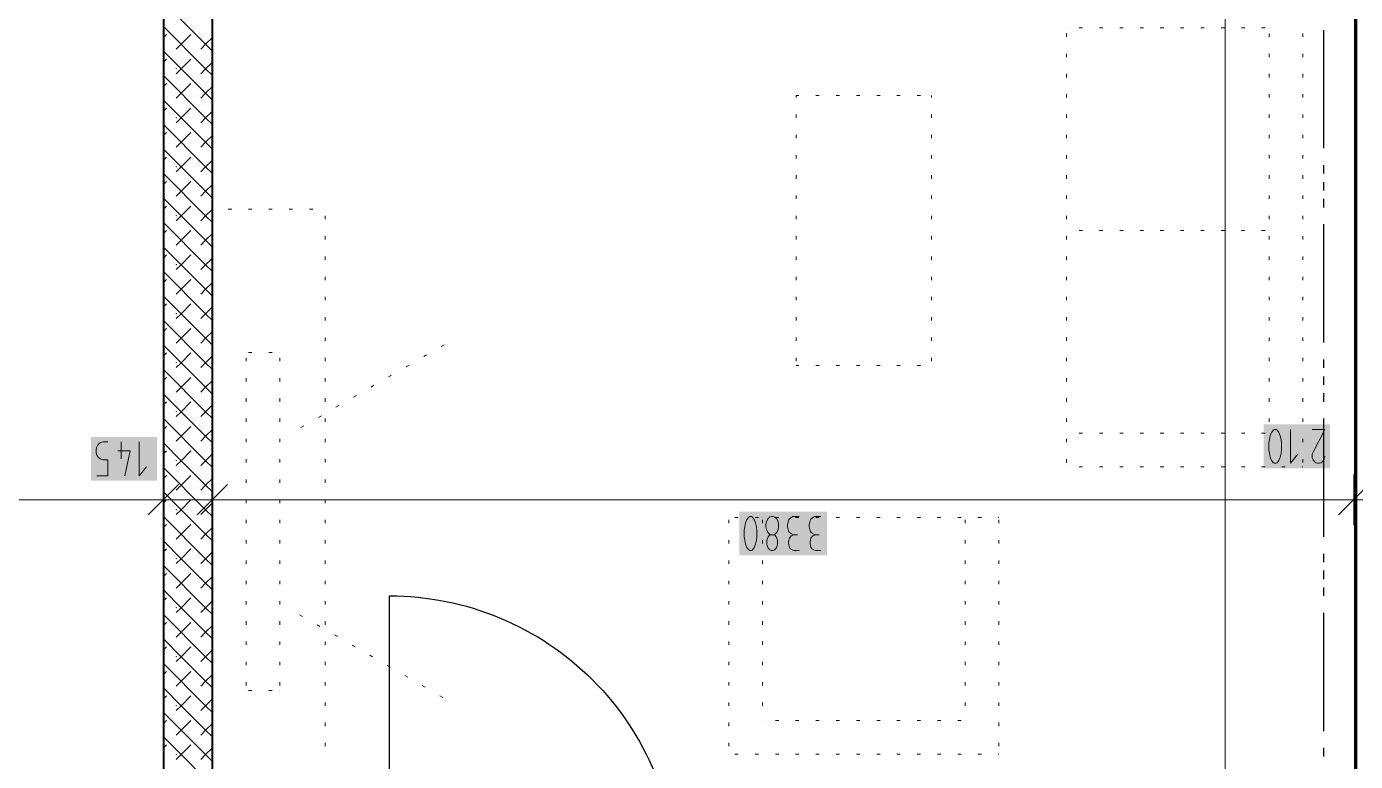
# Model space of a CAD drawing. Header units: millimetres. Extents: x 0 to 594, y 0 to 420.
# Drawn here: x 313.77 to 353.56, y 160.69 to 182.68 of the extents above; entities that cross this region are included whole.
import ezdxf

# ---------------------------------------------------------------- set-up
doc = ezdxf.new("R2010")
doc.units = ezdxf.units.MM
doc.header["$LTSCALE"] = 8
for name, color, linetype in [('PDF_Dvere', 7, 'Continuous'), ('PDF_Koty delkove', 7, 'Continuous'), ('PDF_Nabytek', 7, 'Continuous'), ('PDF_Pozarni useky', 7, 'Continuous'), ('PDF_Pricky zdene', 7, 'Continuous'), ('PDF_Steny obvodove nosne', 7, 'Continuous')]:
    doc.layers.add(name, color=color, linetype=linetype)

msp = doc.modelspace()

# ---------------------------------------------------------------- linework, layer by layer
at = {"layer": 'PDF_Dvere', "lineweight": 25}
msp.add_lwpolyline([(324.642, 157.054), (324.642, 165.647, -0.414214), (333.236, 157.054)], format="xyb", dxfattribs=at)
at = {"layer": 'PDF_Koty delkove', "lineweight": 18}
for points in [[(349.653, 154.678), (349.653, 158.52), (349.653, 170.101), (349.653, 218.571), (349.653, 220.037)], [(350.966, 170.22), (350.966, 170.018), (350.979, 169.918), (351.006, 169.799), (351.047, 169.698), (351.1, 169.631), (351.128, 169.614), (351.181, 169.614), (351.209, 169.631), (351.262, 169.698), (351.303, 169.799), (351.33, 169.918), (351.344, 170.018), (351.344, 170.22), (351.33, 170.321), (351.303, 170.439), (351.262, 170.54), (351.209, 170.608), (351.181, 170.625), (351.128, 170.625)], [(351.128, 170.625), (351.1, 170.608), (351.047, 170.54), (351.006, 170.439), (350.979, 170.321), (350.966, 170.22)], [(351.614, 170.625), (351.614, 169.614), (351.829, 169.883)], [(352.262, 170.625), (352.64, 170.625), (352.289, 169.951), (352.262, 169.883), (352.262, 169.782), (352.289, 169.716), (352.329, 169.665), (352.37, 169.631), (352.424, 169.614), (352.477, 169.614), (352.532, 169.631), (352.572, 169.665), (352.613, 169.716), (352.64, 169.816)], [(315.878, 169.242), (316.202, 169.242), (316.202, 169.713), (316.066, 169.713), (315.972, 169.747), (315.918, 169.798), (315.865, 169.882), (315.851, 169.948), (315.851, 170.016), (315.865, 170.084), (315.891, 170.151), (315.932, 170.201), (315.985, 170.236), (316.066, 170.253), (316.202, 170.253)], [(316.499, 169.983), (316.877, 169.983), (316.714, 169.242)], [(316.607, 170.253), (316.607, 169.747)], [(317.147, 170.253), (317.147, 169.242), (317.362, 169.511)], [(317.869, 169.281), (317.869, 168.523), (317.869, 167.765)], [(319.335, 169.281), (319.335, 168.523), (319.335, 167.765)], [(353.506, 169.281), (353.506, 168.523), (353.506, 167.765)], [(318.324, 168.978), (317.414, 168.068)], [(319.79, 168.978), (318.88, 168.068)], [(353.961, 168.978), (353.051, 168.068)], [(419.32, 168.523), (417.196, 168.523), (412.171, 168.523), (391.265, 168.523), (389.799, 168.523), (355.629, 168.523), (353.506, 168.523), (319.335, 168.523), (317.869, 168.523), (291.938, 168.523), (289.815, 168.523), (263.883, 168.523), (262.417, 168.523), (228.247, 168.523), (226.124, 168.523)], [(335.555, 167.932), (335.502, 168), (335.474, 168.017), (335.421, 168.017), (335.393, 168), (335.34, 167.932), (335.299, 167.831), (335.273, 167.713), (335.259, 167.612)], [(335.259, 167.612), (335.259, 167.41), (335.273, 167.31), (335.299, 167.191), (335.34, 167.09), (335.393, 167.022), (335.421, 167.006), (335.474, 167.006), (335.502, 167.022), (335.555, 167.09), (335.596, 167.191), (335.623, 167.31), (335.637, 167.41), (335.637, 167.612), (335.623, 167.713), (335.596, 167.831), (335.555, 167.932)], [(336.15, 167.477), (336.177, 167.46), (336.217, 167.41), (336.244, 167.343), (336.258, 167.275), (336.258, 167.208), (336.244, 167.141), (336.217, 167.073), (336.163, 167.022), (336.122, 167.006), (336.069, 167.006), (336.028, 167.022), (335.974, 167.073), (335.947, 167.141), (335.934, 167.208), (335.934, 167.275), (335.947, 167.343), (335.974, 167.41), (336.015, 167.46), (336.041, 167.477), (336.15, 167.477), (336.177, 167.495), (336.231, 167.545), (336.271, 167.629), (336.285, 167.713), (336.285, 167.781), (336.271, 167.865), (336.231, 167.95), (336.177, 168), (336.122, 168.017), (336.069, 168.017), (336.015, 168), (335.96, 167.95), (335.921, 167.865), (335.907, 167.781)], [(336.906, 168.017), (336.717, 168.017), (336.65, 167.983), (336.595, 167.932), (336.569, 167.848), (336.555, 167.781), (336.555, 167.713), (336.569, 167.629), (336.595, 167.562), (336.65, 167.512), (336.744, 167.477)], [(337.554, 168.017), (337.365, 168.017), (337.298, 167.983), (337.244, 167.932), (337.217, 167.848), (337.203, 167.781), (337.203, 167.713), (337.217, 167.629), (337.244, 167.562), (337.298, 167.512), (337.392, 167.477)], [(335.907, 167.781), (335.907, 167.713), (335.921, 167.629), (335.96, 167.545), (336.015, 167.495), (336.041, 167.477)], [(336.906, 167.006), (336.744, 167.006), (336.689, 167.022), (336.636, 167.057), (336.608, 167.107), (336.582, 167.208), (336.582, 167.275), (336.608, 167.376), (336.663, 167.444), (336.744, 167.477), (336.851, 167.477)], [(337.554, 167.006), (337.392, 167.006), (337.338, 167.022), (337.284, 167.057), (337.256, 167.107), (337.23, 167.208), (337.23, 167.275), (337.256, 167.376), (337.311, 167.444), (337.392, 167.477), (337.5, 167.477)]]:
    msp.add_lwpolyline(points, dxfattribs=at)
at = {"layer": 'PDF_Koty delkove', "color": 7, "lineweight": 18, "true_color": 0xffffff, "transparency": 33554559}
for points in [[(352.792, 170.777), (350.814, 170.777), (352.792, 169.463), (350.814, 169.463)], [(317.677, 170.404), (315.699, 170.404), (317.677, 169.09), (315.699, 169.09)], [(337.733, 168.169), (335.107, 168.169), (337.733, 166.855), (335.107, 166.855)]]:
    msp.add_solid(points, dxfattribs=at)
at = {"layer": 'PDF_Nabytek', "lineweight": 13}
for points in [[(344.904, 182.646), (344.904, 182.646)], [(345.389, 182.646), (345.288, 182.646)], [(345.996, 182.646), (345.895, 182.646)], [(346.603, 182.646), (346.502, 182.646)], [(347.209, 182.646), (347.108, 182.646)], [(347.816, 182.646), (347.715, 182.646)], [(348.422, 182.646), (348.321, 182.646)], [(349.029, 182.646), (348.928, 182.646)], [(349.635, 182.646), (349.534, 182.646)], [(350.242, 182.646), (350.141, 182.646)], [(350.849, 182.646), (350.748, 182.646)], [(350.969, 182.646), (350.969, 182.646)], [(350.969, 182.646), (350.969, 182.646)], [(344.904, 182.376), (344.904, 182.477)], [(350.969, 182.376), (350.969, 182.477)], [(351.98, 182.376), (351.98, 182.477)], [(344.904, 181.769), (344.904, 181.871)], [(350.969, 181.769), (350.969, 181.871)], [(351.98, 181.769), (351.98, 181.871)], [(344.904, 181.163), (344.904, 181.264)], [(350.969, 181.163), (350.969, 181.264)], [(351.98, 181.163), (351.98, 181.264)], [(336.897, 180.624), (336.816, 180.624), (336.816, 180.556)], [(336.816, 180.624), (336.816, 180.624)], [(336.816, 180.624), (336.816, 180.624)], [(337.504, 180.624), (337.403, 180.624)], [(338.11, 180.624), (338.009, 180.624)], [(338.717, 180.624), (338.616, 180.624)], [(339.324, 180.624), (339.223, 180.624)], [(339.93, 180.624), (339.829, 180.624)], [(340.537, 180.624), (340.436, 180.624)], [(340.86, 180.624), (340.86, 180.624)], [(340.86, 180.556), (340.86, 180.624)], [(340.86, 180.624), (340.86, 180.624)], [(344.904, 180.556), (344.904, 180.657)], [(350.969, 180.556), (350.969, 180.657)], [(351.98, 180.556), (351.98, 180.657)], [(336.816, 179.95), (336.816, 180.051)], [(340.86, 179.95), (340.86, 180.051)], [(344.904, 179.95), (344.904, 180.051)], [(350.969, 179.95), (350.969, 180.051)], [(351.98, 179.95), (351.98, 180.051)], [(336.816, 179.343), (336.816, 179.444)], [(340.86, 179.343), (340.86, 179.444)], [(344.904, 179.343), (344.904, 179.444)], [(350.969, 179.343), (350.969, 179.444)], [(351.98, 179.343), (351.98, 179.444)], [(336.816, 178.737), (336.816, 178.838)], [(340.86, 178.737), (340.86, 178.838)], [(344.904, 178.737), (344.904, 178.838)], [(350.969, 178.737), (350.969, 178.838)], [(351.98, 178.737), (351.98, 178.838)], [(336.816, 178.13), (336.816, 178.231)], [(340.86, 178.13), (340.86, 178.231)], [(344.904, 178.13), (344.904, 178.231)], [(350.969, 178.13), (350.969, 178.231)], [(351.98, 178.13), (351.98, 178.231)], [(336.816, 177.523), (336.816, 177.625)], [(340.86, 177.523), (340.86, 177.625)], [(344.904, 177.523), (344.904, 177.625)], [(350.969, 177.523), (350.969, 177.625)], [(351.98, 177.523), (351.98, 177.625)], [(319.335, 177.223), (319.335, 177.223)], [(319.335, 177.223), (319.335, 177.223)], [(319.913, 177.223), (319.812, 177.223)], [(320.52, 177.223), (320.419, 177.223)], [(321.126, 177.223), (321.025, 177.223)], [(321.733, 177.223), (321.632, 177.223)], [(322.339, 177.223), (322.238, 177.223)], [(322.713, 177.223), (322.713, 177.223)], [(322.713, 177.223), (322.713, 177.223)], [(319.335, 176.917), (319.335, 177.018)], [(322.713, 176.917), (322.713, 177.018)], [(336.816, 176.917), (336.816, 177.018)], [(340.86, 176.917), (340.86, 177.018)], [(344.904, 176.917), (344.904, 177.018)], [(350.969, 176.917), (350.969, 177.018)], [(351.98, 176.917), (351.98, 177.018)], [(319.335, 176.31), (319.335, 176.411)], [(322.713, 176.31), (322.713, 176.411)], [(336.816, 176.31), (336.816, 176.411)], [(340.86, 176.31), (340.86, 176.411)], [(344.904, 176.581), (344.904, 176.581)], [(344.904, 176.31), (344.904, 176.411)], [(345.389, 176.581), (345.288, 176.581)], [(345.996, 176.581), (345.895, 176.581)], [(346.603, 176.581), (346.502, 176.581)], [(347.209, 176.581), (347.108, 176.581)], [(347.816, 176.581), (347.715, 176.581)], [(348.422, 176.581), (348.321, 176.581)], [(349.029, 176.581), (348.928, 176.581)], [(349.635, 176.581), (349.534, 176.581)], [(350.242, 176.581), (350.141, 176.581)], [(350.849, 176.581), (350.748, 176.581)], [(350.969, 176.581), (350.969, 176.581)], [(350.969, 176.31), (350.969, 176.411)], [(351.98, 176.31), (351.98, 176.411)], [(319.335, 175.704), (319.335, 175.805)], [(322.713, 175.704), (322.713, 175.805)], [(336.816, 175.704), (336.816, 175.805)], [(340.86, 175.704), (340.86, 175.805)], [(344.904, 175.704), (344.904, 175.805)], [(350.969, 175.704), (350.969, 175.805)], [(351.98, 175.704), (351.98, 175.805)], [(319.335, 175.097), (319.335, 175.198)], [(322.713, 175.097), (322.713, 175.198)], [(336.816, 175.097), (336.816, 175.198)], [(340.86, 175.097), (340.86, 175.198)], [(344.904, 175.097), (344.904, 175.198)], [(350.969, 175.097), (350.969, 175.198)], [(351.98, 175.097), (351.98, 175.198)], [(319.335, 174.491), (319.335, 174.592)], [(322.713, 174.491), (322.713, 174.592)], [(336.816, 174.491), (336.816, 174.592)], [(340.86, 174.491), (340.86, 174.592)], [(344.904, 174.491), (344.904, 174.592)], [(350.969, 174.491), (350.969, 174.592)], [(351.98, 174.491), (351.98, 174.592)], [(319.335, 173.884), (319.335, 173.985)], [(322.713, 173.884), (322.713, 173.985)], [(336.816, 173.884), (336.816, 173.985)], [(340.86, 173.884), (340.86, 173.985)], [(344.904, 173.884), (344.904, 173.985)], [(350.969, 173.884), (350.969, 173.985)], [(351.98, 173.884), (351.98, 173.985)], [(319.335, 173.277), (319.335, 173.378)], [(322.713, 173.277), (322.713, 173.378)], [(326.187, 173.109), (326.275, 173.16)], [(326.3, 173.175), (326.3, 173.175)], [(336.816, 173.277), (336.816, 173.378)], [(340.86, 173.277), (340.86, 173.378)], [(344.904, 173.277), (344.904, 173.378)], [(350.969, 173.277), (350.969, 173.378)], [(351.98, 173.277), (351.98, 173.378)], [(319.335, 172.671), (319.335, 172.772)], [(320.346, 172.926), (320.346, 172.926)], [(320.346, 172.926), (320.346, 172.926)], [(320.346, 172.671), (320.346, 172.772)], [(320.52, 172.926), (320.419, 172.926)], [(321.126, 172.926), (321.025, 172.926)], [(321.357, 172.926), (321.357, 172.926)], [(321.357, 172.926), (321.357, 172.926)], [(321.357, 172.671), (321.357, 172.772)], [(322.713, 172.671), (322.713, 172.772)], [(325.662, 172.806), (325.749, 172.857)], [(336.816, 172.671), (336.816, 172.772)], [(340.86, 172.671), (340.86, 172.772)], [(344.904, 172.671), (344.904, 172.772)], [(350.969, 172.671), (350.969, 172.772)], [(351.98, 172.671), (351.98, 172.772)], [(325.137, 172.503), (325.224, 172.553)], [(336.816, 172.537), (336.816, 172.537)], [(336.897, 172.537), (336.816, 172.537)], [(336.816, 172.537), (336.816, 172.537)], [(337.504, 172.537), (337.403, 172.537)], [(338.11, 172.537), (338.009, 172.537)], [(338.717, 172.537), (338.616, 172.537)], [(339.324, 172.537), (339.223, 172.537)], [(339.93, 172.537), (339.829, 172.537)], [(340.537, 172.537), (340.436, 172.537)], [(340.86, 172.537), (340.86, 172.537)], [(340.86, 172.537), (340.86, 172.537)], [(319.335, 172.064), (319.335, 172.165)], [(320.346, 172.064), (320.346, 172.165)], [(321.357, 172.064), (321.357, 172.165)], [(322.713, 172.064), (322.713, 172.165)], [(324.086, 171.896), (324.173, 171.947)], [(324.611, 172.199), (324.699, 172.25)], [(344.904, 172.064), (344.904, 172.165)], [(350.969, 172.064), (350.969, 172.165)], [(351.98, 172.064), (351.98, 172.165)], [(319.335, 171.458), (319.335, 171.559)], [(320.346, 171.458), (320.346, 171.559)], [(321.357, 171.458), (321.357, 171.559)], [(322.713, 171.458), (322.713, 171.559)], [(323.561, 171.593), (323.648, 171.643)], [(344.904, 171.458), (344.904, 171.559)], [(350.969, 171.458), (350.969, 171.559)], [(351.98, 171.458), (351.98, 171.559)], [(323.035, 171.29), (323.123, 171.34)], [(319.335, 170.851), (319.335, 170.952)], [(320.346, 170.851), (320.346, 170.952)], [(321.357, 170.851), (321.357, 170.952)], [(321.985, 170.683), (322.072, 170.734)], [(322.51, 170.986), (322.598, 171.037)], [(322.713, 170.851), (322.713, 170.952)], [(344.904, 170.851), (344.904, 170.952)], [(350.969, 170.851), (350.969, 170.952)], [(351.98, 170.851), (351.98, 170.952)], [(319.335, 170.244), (319.335, 170.346)], [(320.346, 170.244), (320.346, 170.346)], [(321.357, 170.244), (321.357, 170.346)], [(321.838, 170.598), (321.838, 170.598)], [(322.713, 170.244), (322.713, 170.346)], [(344.904, 170.515), (344.904, 170.515)], [(344.904, 170.244), (344.904, 170.346)], [(345.389, 170.515), (345.288, 170.515)], [(345.996, 170.515), (345.895, 170.515)], [(346.603, 170.515), (346.502, 170.515)], [(347.209, 170.515), (347.108, 170.515)], [(347.816, 170.515), (347.715, 170.515)], [(348.422, 170.515), (348.321, 170.515)], [(349.029, 170.515), (348.928, 170.515)], [(349.635, 170.515), (349.534, 170.515)], [(350.242, 170.515), (350.141, 170.515)], [(350.849, 170.515), (350.748, 170.515)], [(350.969, 170.515), (350.969, 170.515)], [(350.969, 170.515), (350.969, 170.515)], [(351.98, 170.244), (351.98, 170.346)], [(319.335, 169.638), (319.335, 169.739)], [(320.346, 169.638), (320.346, 169.739)], [(321.357, 169.638), (321.357, 169.739)], [(322.713, 169.638), (322.713, 169.739)], [(344.904, 169.638), (344.904, 169.739)], [(344.904, 169.504), (344.904, 169.504)], [(344.904, 169.504), (344.904, 169.504)], [(345.389, 169.504), (345.288, 169.504)], [(345.996, 169.504), (345.895, 169.504)], [(346.603, 169.504), (346.502, 169.504)], [(347.209, 169.504), (347.108, 169.504)], [(347.816, 169.504), (347.715, 169.504)], [(348.422, 169.504), (348.321, 169.504)], [(349.029, 169.504), (348.928, 169.504)], [(349.635, 169.504), (349.534, 169.504)], [(350.242, 169.504), (350.141, 169.504)], [(350.849, 169.504), (350.748, 169.504)], [(351.455, 169.504), (351.354, 169.504)], [(351.98, 169.504), (351.961, 169.504)], [(351.98, 169.638), (351.98, 169.739)], [(351.98, 169.504), (351.98, 169.504)], [(351.98, 169.504), (351.98, 169.504)], [(319.335, 169.031), (319.335, 169.132)], [(320.346, 169.031), (320.346, 169.132)], [(321.357, 169.031), (321.357, 169.132)], [(322.713, 169.031), (322.713, 169.132)], [(319.335, 168.425), (319.335, 168.526)], [(320.346, 168.425), (320.346, 168.526)], [(321.357, 168.425), (321.357, 168.526)], [(322.713, 168.425), (322.713, 168.526)], [(319.335, 167.818), (319.335, 167.919)], [(320.346, 167.818), (320.346, 167.919)], [(321.357, 167.818), (321.357, 167.919)], [(322.713, 167.818), (322.713, 167.919)], [(334.794, 167.987), (334.794, 167.987)], [(334.794, 167.987), (334.794, 167.987)], [(334.794, 167.818), (334.794, 167.919)], [(335.078, 167.987), (334.976, 167.987)], [(335.684, 167.987), (335.583, 167.987)], [(335.805, 167.987), (335.805, 167.987)], [(335.805, 167.818), (335.805, 167.919)], [(336.291, 167.987), (336.19, 167.987)], [(336.897, 167.987), (336.796, 167.987)], [(337.504, 167.987), (337.403, 167.987)], [(338.11, 167.987), (338.009, 167.987)], [(338.717, 167.987), (338.616, 167.987)], [(339.324, 167.987), (339.223, 167.987)], [(339.93, 167.987), (339.829, 167.987)], [(340.537, 167.987), (340.436, 167.987)], [(341.143, 167.987), (341.042, 167.987)], [(341.75, 167.987), (341.649, 167.987)], [(341.871, 167.987), (341.871, 167.987)], [(341.871, 167.818), (341.871, 167.919)], [(342.357, 167.987), (342.255, 167.987)], [(342.882, 167.987), (342.862, 167.987)], [(342.882, 167.987), (342.882, 167.987)], [(342.882, 167.987), (342.882, 167.987)], [(342.882, 167.818), (342.882, 167.919)], [(319.335, 167.212), (319.335, 167.313)], [(320.346, 167.212), (320.346, 167.313)], [(321.357, 167.212), (321.357, 167.313)], [(322.713, 167.212), (322.713, 167.313)], [(334.794, 167.212), (334.794, 167.313)], [(335.805, 167.212), (335.805, 167.313)], [(341.871, 167.212), (341.871, 167.313)], [(342.882, 167.212), (342.882, 167.313)], [(319.335, 166.605), (319.335, 166.706)], [(320.346, 166.605), (320.346, 166.706)], [(321.357, 166.605), (321.357, 166.706)], [(322.713, 166.605), (322.713, 166.706)], [(334.794, 166.605), (334.794, 166.706)], [(335.805, 166.605), (335.805, 166.706)], [(341.871, 166.605), (341.871, 166.706)], [(342.882, 166.605), (342.882, 166.706)], [(319.335, 165.998), (319.335, 166.099)], [(320.346, 165.998), (320.346, 166.099)], [(321.357, 165.998), (321.357, 166.099)], [(322.713, 165.998), (322.713, 166.099)], [(334.794, 165.998), (334.794, 166.099)], [(335.805, 165.998), (335.805, 166.099)], [(341.871, 165.998), (341.871, 166.099)], [(342.882, 165.998), (342.882, 166.099)], [(319.335, 165.392), (319.335, 165.493)], [(320.346, 165.392), (320.346, 165.493)], [(321.357, 165.392), (321.357, 165.493)], [(321.838, 165.144), (321.838, 165.144)], [(322.713, 165.392), (322.713, 165.493)], [(334.794, 165.392), (334.794, 165.493)], [(335.805, 165.392), (335.805, 165.493)], [(341.871, 165.392), (341.871, 165.493)], [(342.882, 165.392), (342.882, 165.493)], [(319.335, 164.785), (319.335, 164.886)], [(320.346, 164.785), (320.346, 164.886)], [(321.357, 164.785), (321.357, 164.886)], [(322.031, 165.033), (321.943, 165.083)], [(322.556, 164.729), (322.468, 164.78)], [(322.713, 164.785), (322.713, 164.886)], [(334.794, 164.785), (334.794, 164.886)], [(335.805, 164.785), (335.805, 164.886)], [(341.871, 164.785), (341.871, 164.886)], [(342.882, 164.785), (342.882, 164.886)], [(323.081, 164.426), (322.994, 164.477)], [(319.335, 164.179), (319.335, 164.28)], [(320.346, 164.179), (320.346, 164.28)], [(321.357, 164.179), (321.357, 164.28)], [(322.713, 164.179), (322.713, 164.28)], [(323.606, 164.123), (323.519, 164.173)], [(334.794, 164.179), (334.794, 164.28)], [(335.805, 164.179), (335.805, 164.28)], [(341.871, 164.179), (341.871, 164.28)], [(342.882, 164.179), (342.882, 164.28)], [(319.335, 163.572), (319.335, 163.673)], [(320.346, 163.572), (320.346, 163.673)], [(321.357, 163.572), (321.357, 163.673)], [(322.713, 163.572), (322.713, 163.673)], [(324.132, 163.82), (324.044, 163.87)], [(324.657, 163.516), (324.57, 163.567)], [(334.794, 163.572), (334.794, 163.673)], [(335.805, 163.572), (335.805, 163.673)], [(341.871, 163.572), (341.871, 163.673)], [(342.882, 163.572), (342.882, 163.673)], [(325.182, 163.213), (325.095, 163.264)], [(319.335, 162.965), (319.335, 163.067)], [(320.346, 162.965), (320.346, 163.067)], [(320.346, 162.816), (320.346, 162.816)], [(320.346, 162.816), (320.346, 162.816)], [(320.52, 162.816), (320.419, 162.816)], [(321.126, 162.816), (321.025, 162.816)], [(321.357, 162.965), (321.357, 163.067)], [(321.357, 162.816), (321.357, 162.816)], [(321.357, 162.816), (321.357, 162.816)], [(322.713, 162.965), (322.713, 163.067)], [(325.708, 162.91), (325.62, 162.96)], [(334.794, 162.965), (334.794, 163.067)], [(335.805, 162.965), (335.805, 163.067)], [(341.871, 162.965), (341.871, 163.067)], [(342.882, 162.965), (342.882, 163.067)], [(319.335, 162.359), (319.335, 162.46)], [(322.713, 162.359), (322.713, 162.46)], [(326.233, 162.606), (326.145, 162.657)], [(326.3, 162.568), (326.3, 162.568)], [(334.794, 162.359), (334.794, 162.46)], [(335.805, 162.359), (335.805, 162.46)], [(341.871, 162.359), (341.871, 162.46)], [(342.882, 162.359), (342.882, 162.46)], [(319.335, 161.752), (319.335, 161.853)], [(322.713, 161.752), (322.713, 161.853)], [(334.794, 161.752), (334.794, 161.853)], [(335.805, 161.922), (335.805, 161.922)], [(335.805, 161.922), (335.805, 161.922)], [(336.291, 161.922), (336.19, 161.922)], [(336.897, 161.922), (336.796, 161.922)], [(337.504, 161.922), (337.403, 161.922)], [(338.11, 161.922), (338.009, 161.922)], [(338.717, 161.922), (338.616, 161.922)], [(339.324, 161.922), (339.223, 161.922)], [(339.93, 161.922), (339.829, 161.922)], [(340.537, 161.922), (340.436, 161.922)], [(341.143, 161.922), (341.042, 161.922)], [(341.75, 161.922), (341.649, 161.922)], [(341.871, 161.922), (341.871, 161.922)], [(341.871, 161.922), (341.871, 161.922)], [(342.882, 161.752), (342.882, 161.853)], [(319.335, 161.146), (319.335, 161.247)], [(322.713, 161.146), (322.713, 161.247)], [(334.794, 161.146), (334.794, 161.247)], [(342.882, 161.146), (342.882, 161.247)], [(334.794, 160.911), (334.794, 160.911)], [(334.794, 160.911), (334.794, 160.911)], [(335.078, 160.911), (334.976, 160.911)], [(335.684, 160.911), (335.583, 160.911)], [(336.291, 160.911), (336.19, 160.911)], [(336.897, 160.911), (336.796, 160.911)], [(337.504, 160.911), (337.403, 160.911)], [(338.11, 160.911), (338.009, 160.911)], [(338.717, 160.911), (338.616, 160.911)], [(339.324, 160.911), (339.223, 160.911)], [(339.93, 160.911), (339.829, 160.911)], [(340.537, 160.911), (340.436, 160.911)], [(341.143, 160.911), (341.042, 160.911)], [(341.75, 160.911), (341.649, 160.911)], [(342.357, 160.911), (342.255, 160.911)], [(342.882, 160.911), (342.862, 160.911)], [(342.882, 160.911), (342.882, 160.911)], [(342.882, 160.911), (342.882, 160.911)]]:
    msp.add_lwpolyline(points, dxfattribs=at)
at = {"layer": 'PDF_Pozarni useky', "lineweight": 30}
for points in [[(352.611, 179.04), (352.611, 182.578)], [(352.611, 178.282), (352.611, 178.534)], [(352.611, 177.776), (352.611, 178.029)], [(352.611, 177.271), (352.611, 177.523)], [(352.611, 173.227), (352.611, 176.765)], [(352.611, 172.469), (352.611, 172.721)], [(352.611, 171.963), (352.611, 172.216)], [(352.611, 171.458), (352.611, 171.71)], [(352.611, 167.414), (352.611, 170.952)], [(352.611, 166.656), (352.611, 166.908)], [(352.611, 166.15), (352.611, 166.403)], [(352.611, 165.645), (352.611, 165.897)], [(352.611, 161.601), (352.611, 165.139)], [(352.611, 160.842), (352.611, 161.095)]]:
    msp.add_lwpolyline(points, dxfattribs=at)
at = {"layer": 'PDF_Pricky zdene', "lineweight": 40}
msp.add_lwpolyline([(319.335, 158.368), (319.335, 158.52), (319.335, 206.995), (317.869, 206.995), (317.869, 158.52), (317.869, 158.368)], close=True, dxfattribs=at)
at = {"layer": 'PDF_Pricky zdene', "lineweight": 9}
for points in [[(319.133, 182.151), (318.4, 182.884), (317.869, 183.415)], [(319.133, 181.418), (317.869, 182.682)], [(317.869, 182.353), (317.96, 182.444)], [(318.253, 182.004), (318.693, 182.444)], [(319.335, 181.949), (319.133, 182.151), (319.335, 182.353)], [(319.133, 180.685), (318.4, 181.418), (317.869, 181.949)], [(318.986, 182.004), (319.133, 182.151)], [(317.869, 181.62), (317.96, 181.711)], [(318.253, 181.271), (318.4, 181.418), (318.693, 181.711)], [(318.986, 181.271), (319.133, 181.418)], [(319.335, 181.216), (319.133, 181.418), (319.335, 181.62)], [(319.133, 179.952), (317.869, 181.216)], [(317.869, 180.887), (317.96, 180.978)], [(318.253, 180.538), (318.693, 180.978)], [(318.986, 180.538), (319.133, 180.685)], [(319.335, 180.483), (319.133, 180.685), (319.335, 180.887)], [(318.253, 179.806), (318.4, 179.952), (317.869, 180.483)], [(317.869, 180.154), (317.96, 180.245)], [(318.4, 179.952), (318.693, 180.245)], [(319.133, 179.219), (318.4, 179.952)], [(318.986, 179.806), (319.133, 179.952)], [(319.335, 179.75), (319.133, 179.952), (319.335, 180.154)], [(319.133, 178.486), (317.869, 179.75)], [(317.869, 179.421), (317.96, 179.512)], [(318.253, 179.073), (318.693, 179.512)], [(318.986, 179.073), (319.133, 179.219)], [(319.133, 179.219), (319.335, 179.421)], [(319.335, 179.017), (319.133, 179.219)], [(318.253, 178.34), (318.4, 178.486), (317.869, 179.017)], [(317.869, 178.688), (317.96, 178.779)], [(318.4, 178.486), (318.693, 178.779)], [(319.335, 178.284), (319.133, 178.486), (319.335, 178.688)], [(319.133, 177.02), (317.869, 178.284)], [(319.133, 177.753), (318.4, 178.486)], [(318.986, 178.34), (319.133, 178.486)], [(317.869, 177.955), (317.96, 178.046)], [(318.253, 177.607), (318.693, 178.046)], [(319.335, 177.551), (319.133, 177.753), (319.335, 177.955)], [(318.253, 176.874), (318.4, 177.02), (317.869, 177.551)], [(318.986, 177.607), (319.133, 177.753)], [(317.869, 177.223), (317.96, 177.313)], [(318.4, 177.02), (318.693, 177.313)], [(319.335, 176.818), (319.133, 177.02), (319.335, 177.223)], [(319.133, 175.554), (317.869, 176.818)], [(319.133, 176.287), (318.4, 177.02)], [(318.986, 176.874), (319.133, 177.02)], [(317.869, 176.49), (317.96, 176.581)], [(318.253, 176.141), (318.693, 176.581)], [(318.986, 176.141), (319.133, 176.287)], [(319.335, 176.085), (319.133, 176.287), (319.335, 176.49)], [(318.253, 175.408), (318.4, 175.554), (317.869, 176.085)], [(317.869, 175.757), (317.96, 175.848)], [(318.4, 175.554), (318.693, 175.848)], [(319.133, 174.821), (318.4, 175.554)], [(318.986, 175.408), (319.133, 175.554)], [(319.335, 175.352), (319.133, 175.554), (319.335, 175.757)], [(319.133, 174.089), (317.869, 175.352)], [(317.869, 175.024), (317.96, 175.115)], [(318.253, 174.675), (318.693, 175.115)], [(318.986, 174.675), (319.133, 174.821)], [(319.133, 174.821), (319.335, 175.024)], [(319.335, 174.619), (319.133, 174.821)], [(318.4, 174.089), (317.869, 174.619)], [(317.869, 174.291), (317.96, 174.382)], [(318.253, 173.942), (318.4, 174.089), (318.693, 174.382)], [(319.335, 173.886), (319.133, 174.089), (319.335, 174.291)], [(319.133, 172.623), (317.869, 173.886)], [(319.133, 173.356), (318.4, 174.089)], [(318.986, 173.942), (319.133, 174.089)], [(317.869, 173.558), (317.96, 173.649)], [(318.253, 173.209), (318.693, 173.649)], [(319.133, 173.356), (319.335, 173.558)], [(318.4, 172.623), (317.869, 173.153)], [(318.986, 173.209), (319.133, 173.356)], [(319.335, 173.153), (319.133, 173.356)], [(317.869, 172.825), (317.96, 172.916)], [(318.253, 172.476), (318.4, 172.623), (318.693, 172.916)], [(319.335, 172.42), (319.133, 172.623), (319.335, 172.825)], [(319.133, 171.157), (317.869, 172.42)], [(319.133, 171.89), (318.4, 172.623)], [(318.986, 172.476), (319.133, 172.623)], [(317.869, 172.092), (317.96, 172.183)], [(318.253, 171.743), (318.693, 172.183)], [(318.986, 171.743), (319.133, 171.89), (319.335, 172.092)], [(319.335, 171.687), (319.133, 171.89)], [(318.4, 171.157), (317.869, 171.687)], [(317.869, 171.359), (317.96, 171.45)], [(318.253, 171.01), (318.4, 171.157), (318.693, 171.45)], [(319.133, 170.424), (318.4, 171.157)], [(318.986, 171.01), (319.133, 171.157)], [(319.335, 170.955), (319.133, 171.157), (319.335, 171.359)], [(319.133, 169.691), (317.869, 170.955)], [(317.869, 170.626), (317.96, 170.717)], [(318.253, 170.277), (318.693, 170.717)], [(318.986, 170.277), (319.133, 170.424), (319.335, 170.626)], [(319.335, 170.222), (319.133, 170.424)], [(318.4, 169.691), (317.869, 170.222)], [(317.869, 169.893), (317.96, 169.984)], [(318.253, 169.544), (318.4, 169.691), (318.693, 169.984)], [(319.335, 169.489), (319.133, 169.691), (319.335, 169.893)], [(319.133, 168.225), (317.869, 169.489)], [(318.986, 168.811), (319.133, 168.958), (318.4, 169.691)], [(318.986, 169.544), (319.133, 169.691)], [(317.869, 169.16), (317.96, 169.251)], [(318.253, 168.811), (318.693, 169.251)], [(319.335, 168.756), (319.133, 168.958), (319.335, 169.16)], [(318.253, 168.078), (318.4, 168.225), (317.869, 168.756)], [(317.869, 168.427), (317.96, 168.518)], [(318.4, 168.225), (318.693, 168.518)], [(319.133, 168.225), (319.335, 168.427)], [(319.133, 166.759), (317.869, 168.023)], [(318.986, 167.345), (319.133, 167.492), (318.4, 168.225)], [(318.986, 168.078), (319.133, 168.225)], [(319.335, 168.023), (319.133, 168.225)], [(317.869, 167.694), (317.96, 167.785)], [(318.253, 167.345), (318.693, 167.785)], [(319.335, 167.29), (319.133, 167.492), (319.335, 167.694)], [(318.253, 166.612), (318.4, 166.759), (317.869, 167.29)], [(317.869, 166.961), (317.96, 167.052)], [(318.4, 166.759), (318.693, 167.052)], [(318.986, 165.879), (319.133, 166.026), (318.4, 166.759)], [(318.986, 166.612), (319.133, 166.759)], [(319.335, 166.557), (319.133, 166.759), (319.335, 166.961)], [(319.133, 165.293), (317.869, 166.557)], [(317.869, 166.228), (317.96, 166.319)], [(318.253, 165.879), (318.693, 166.319)], [(319.335, 165.824), (319.133, 166.026), (319.335, 166.228)], [(318.4, 165.293), (317.869, 165.824)], [(317.869, 165.495), (317.96, 165.586)], [(318.253, 165.147), (318.4, 165.293), (318.693, 165.586)], [(318.986, 164.414), (319.133, 164.56), (318.4, 165.293)], [(318.986, 165.147), (319.133, 165.293)], [(319.335, 165.091), (319.133, 165.293), (319.335, 165.495)], [(319.133, 163.827), (317.869, 165.091)], [(317.869, 164.762), (317.96, 164.853)], [(318.253, 164.414), (318.693, 164.853)], [(319.335, 164.358), (319.133, 164.56), (319.335, 164.762)], [(318.4, 163.827), (317.869, 164.358)], [(317.869, 164.029), (317.96, 164.12)], [(318.253, 163.681), (318.4, 163.827), (318.693, 164.12)], [(319.335, 163.625), (319.133, 163.827), (319.335, 164.029)], [(319.133, 162.361), (317.869, 163.625)], [(318.986, 162.948), (319.133, 163.094), (318.4, 163.827)], [(318.986, 163.681), (319.133, 163.827)], [(317.869, 163.296), (317.96, 163.387)], [(318.253, 162.948), (318.693, 163.387)], [(319.335, 162.892), (319.133, 163.094), (319.335, 163.296)], [(318.4, 162.361), (317.869, 162.892)], [(317.869, 162.563), (317.96, 162.654)], [(318.253, 162.215), (318.4, 162.361), (318.693, 162.654)], [(318.986, 161.482), (319.133, 161.628), (318.4, 162.361)], [(318.986, 162.215), (319.133, 162.361)], [(319.335, 162.159), (319.133, 162.361), (319.335, 162.563)], [(319.133, 160.895), (317.869, 162.159)], [(317.869, 161.831), (317.96, 161.922)], [(318.253, 161.482), (318.693, 161.922)], [(319.335, 161.426), (319.133, 161.628), (319.335, 161.831)], [(318.4, 160.895), (317.869, 161.426)], [(317.869, 161.098), (317.96, 161.189)], [(318.253, 160.749), (318.4, 160.895), (318.693, 161.189)], [(318.986, 160.016), (319.133, 160.162), (318.4, 160.895)], [(318.986, 160.749), (319.133, 160.895)], [(319.335, 160.693), (319.133, 160.895), (319.335, 161.098)]]:
    msp.add_lwpolyline(points, dxfattribs=at)
at = {"layer": 'PDF_Pricky zdene', "lineweight": 9, "transparency": 33554559}
for points in [[(318.253, 181.398), (318.23, 181.421), (318.276, 181.421), (318.253, 181.444)], [(319.133, 181.395), (319.11, 181.418), (319.155, 181.418), (319.133, 181.441)], [(318.253, 179.932), (318.23, 179.955), (318.276, 179.955), (318.253, 179.978)], [(319.133, 179.929), (319.11, 179.952), (319.155, 179.952), (319.133, 179.975)], [(318.253, 178.466), (318.23, 178.489), (318.276, 178.489), (318.253, 178.512)], [(319.133, 178.463), (319.11, 178.486), (319.155, 178.486), (319.133, 178.509)], [(318.253, 177.001), (318.23, 177.023), (318.276, 177.023), (318.253, 177.046)], [(319.133, 176.998), (319.11, 177.02), (319.155, 177.02), (319.133, 177.043)], [(318.253, 175.535), (318.23, 175.557), (318.276, 175.557), (318.253, 175.58)], [(319.133, 175.532), (319.11, 175.554), (319.155, 175.554), (319.133, 175.577)], [(318.253, 174.069), (318.23, 174.091), (318.276, 174.091), (318.253, 174.114)], [(319.133, 174.066), (319.11, 174.089), (319.155, 174.089), (319.133, 174.111)], [(318.253, 172.603), (318.23, 172.626), (318.276, 172.626), (318.253, 172.648)], [(319.133, 172.6), (319.11, 172.623), (319.155, 172.623), (319.133, 172.645)], [(318.253, 171.137), (318.23, 171.16), (318.276, 171.16), (318.253, 171.182)], [(319.133, 171.134), (319.11, 171.157), (319.155, 171.157), (319.133, 171.179)], [(318.253, 169.671), (318.23, 169.694), (318.276, 169.694), (318.253, 169.716)], [(319.133, 169.668), (319.11, 169.691), (319.155, 169.691), (319.133, 169.714)], [(318.253, 168.205), (318.23, 168.228), (318.276, 168.228), (318.253, 168.251)], [(319.133, 168.202), (319.11, 168.225), (319.155, 168.225), (319.133, 168.248)], [(318.253, 166.739), (318.23, 166.762), (318.276, 166.762), (318.253, 166.785)], [(319.133, 166.736), (319.11, 166.759), (319.155, 166.759), (319.133, 166.782)], [(318.253, 165.273), (318.23, 165.296), (318.276, 165.296), (318.253, 165.319)], [(319.133, 165.27), (319.11, 165.293), (319.155, 165.293), (319.133, 165.316)], [(318.253, 163.807), (318.23, 163.83), (318.276, 163.83), (318.253, 163.853)], [(319.133, 163.804), (319.11, 163.827), (319.155, 163.827), (319.133, 163.85)], [(318.253, 162.341), (318.23, 162.364), (318.276, 162.364), (318.253, 162.387)], [(319.133, 162.339), (319.11, 162.361), (319.155, 162.361), (319.133, 162.384)], [(318.253, 160.876), (318.23, 160.898), (318.276, 160.898), (318.253, 160.921)], [(319.133, 160.873), (319.11, 160.895), (319.155, 160.895), (319.133, 160.918)]]:
    msp.add_solid(points, dxfattribs=at)
at = {"layer": 'PDF_Steny obvodove nosne', "lineweight": 70}
msp.add_lwpolyline([(355.578, 156.144), (355.578, 158.52), (355.578, 231.158), (355.578, 241.116), (355.578, 243.542), (353.556, 243.542), (353.556, 241.116), (353.556, 232.725), (353.556, 231.158), (353.556, 158.52), (353.556, 156.144)], close=True, dxfattribs=at)

doc.saveas('drawing.dxf')
